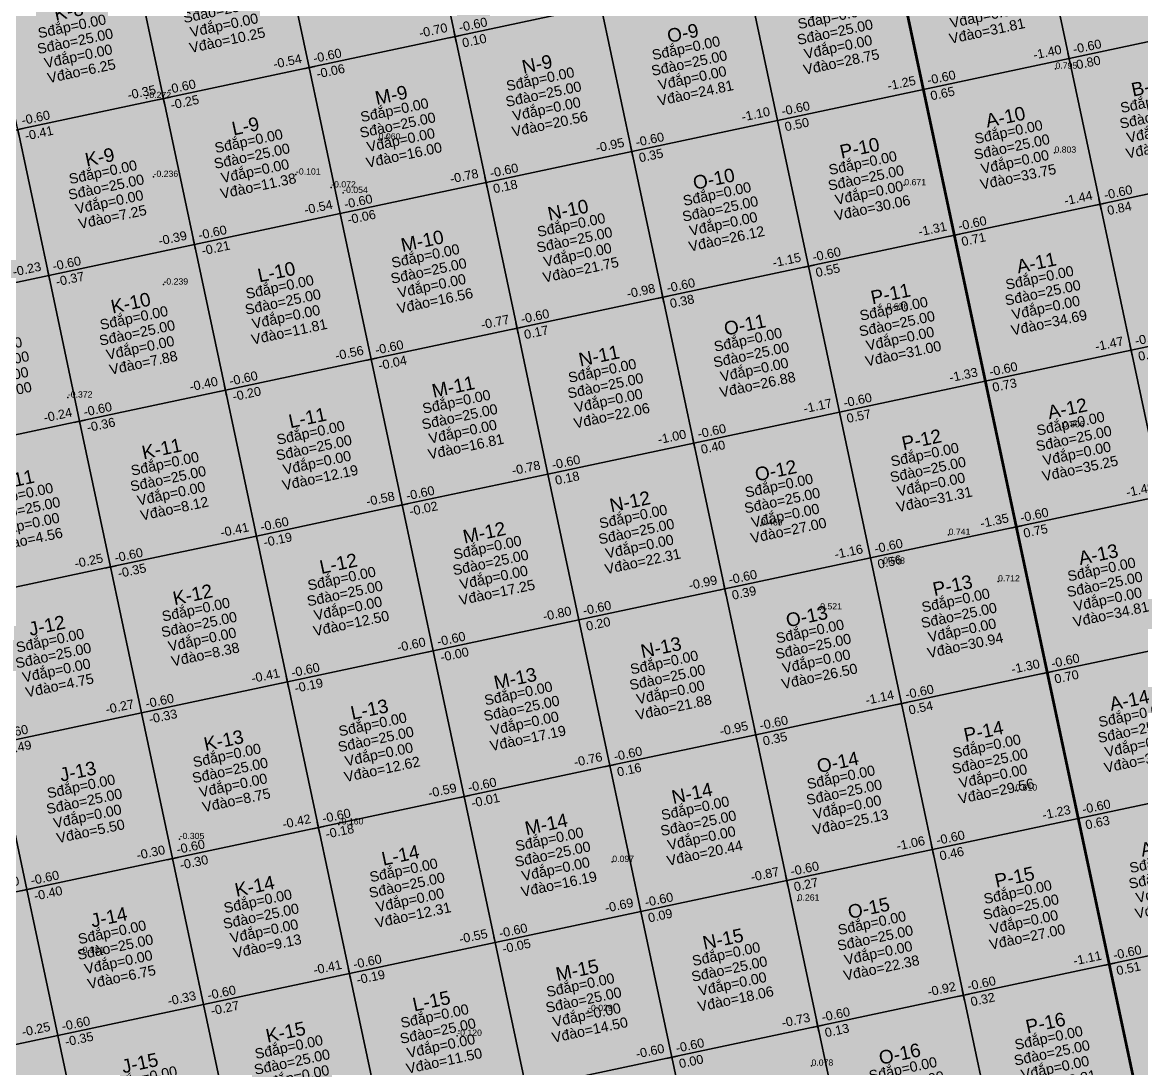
# Model space of a CAD drawing. Header units: metres. Extents: x 466 to 874, y 288 to 471.
# Drawn here: x 612.76 to 650.31, y 364 to 399.09 of the extents above; entities that cross this region are included whole.
import ezdxf
from ezdxf.enums import TextEntityAlignment as Align

# ---------------------------------------------------------------- set-up
doc = ezdxf.new("R2010")
doc.units = ezdxf.units.M
for name, color, linetype in [('SN-Dao', 1, 'Continuous'), ('SN-DiemDo', 9, 'Continuous'), ('SN-Luoi', 8, 'Continuous'), ('SN-Nut', 7, 'Continuous'), ('SN-O', 7, 'Continuous'), ('SN-RanhGioi', 1, 'Continuous')]:
    doc.layers.add(name, color=color, linetype=linetype)
doc.styles.add('SN', font='arial.ttf')

# ---------------------------------------------------------------- blocks, each defined once
blk = doc.blocks.new('SN_O')
at = {"color": 2, "style": 'SN'}
blk.add_attdef('TEN', text='', height=0.456, dxfattribs=at).set_placement((0, 1.026), align=Align.MIDDLE_CENTER)
at = {"color": 7, "style": 'SN'}
for tag, p in [('SDAP', (0, 0.513)), ('SDAO', (0, 0)), ('VDAP', (0, -0.513)), ('VDAO', (0, -1.026))]:
    blk.add_attdef(tag, text='', height=0.342, dxfattribs=at).set_placement(p, align=Align.MIDDLE_CENTER)
blk = doc.blocks.new('SN_NUT')
for p, q in [((-0.19, 0), (0.19, 0)), ((0, -0.19), (0, 0.19))]:
    blk.add_line(p, q)
at = {"color": 5, "style": 'SN'}
blk.add_attdef('CC', text='', height=0.304, dxfattribs=at).set_placement((-0.19, 0.114), align=Align.BOTTOM_RIGHT)
at = {"color": 1, "style": 'SN'}
blk.add_attdef('CDTK', (0.19, 0.114), '', height=0.304, dxfattribs=at)
at = {"color": 3, "style": 'SN'}
blk.add_attdef('CDTN', (0.19, -0.418), '', height=0.304, dxfattribs=at)

msp = doc.modelspace()

# ---------------------------------------------------------------- hatches: boundary and pattern name
at = {"layer": 'SN-Dao', "transparency": 33554534}
for points in [[(626.238, 403.508), (631.129, 404.548), (632.168, 399.657), (627.278, 398.618)], [(646.841, 402.776), (651.731, 403.815), (652.771, 398.925), (647.88, 397.885)], [(621.347, 402.469), (626.238, 403.508), (627.278, 398.618), (622.387, 397.578)], [(646.841, 402.776), (647.88, 397.885), (642.989, 396.845), (641.95, 401.736)], [(616.457, 401.429), (621.347, 402.469), (622.387, 397.578), (617.496, 396.538)], [(611.566, 400.39), (616.457, 401.429), (617.496, 396.538), (612.605, 395.499)], [(637.059, 400.697), (641.95, 401.736), (642.989, 396.845), (638.099, 395.806)], [(632.168, 399.657), (637.059, 400.697), (638.099, 395.806), (633.208, 394.766)], [(627.278, 398.618), (632.168, 399.657), (633.208, 394.766), (628.317, 393.727)], [(647.88, 397.885), (652.771, 398.925), (653.81, 394.034), (648.92, 392.994)], [(622.387, 397.578), (627.278, 398.618), (628.317, 393.727), (623.426, 392.687)], [(647.88, 397.885), (648.92, 392.994), (644.029, 391.955), (642.989, 396.845)], [(617.496, 396.538), (622.387, 397.578), (623.426, 392.687), (618.536, 391.648)], [(612.605, 395.499), (617.496, 396.538), (618.536, 391.648), (613.645, 390.608)], [(638.099, 395.806), (642.989, 396.845), (644.029, 391.955), (639.138, 390.915)], [(633.208, 394.766), (638.099, 395.806), (639.138, 390.915), (634.247, 389.876)], [(607.715, 394.459), (612.605, 395.499), (613.645, 390.608), (608.754, 389.569)], [(628.317, 393.727), (633.208, 394.766), (634.247, 389.876), (629.357, 388.836)], [(648.92, 392.994), (653.81, 394.034), (654.85, 389.143), (649.959, 388.104)], [(623.426, 392.687), (628.317, 393.727), (629.357, 388.836), (624.466, 387.796)], [(648.92, 392.994), (649.959, 388.104), (645.068, 387.064), (644.029, 391.955)], [(618.536, 391.648), (623.426, 392.687), (624.466, 387.796), (619.575, 386.757)], [(613.645, 390.608), (618.536, 391.648), (619.575, 386.757), (614.684, 385.717)], [(639.138, 390.915), (644.029, 391.955), (645.068, 387.064), (640.178, 386.024)], [(634.247, 389.876), (639.138, 390.915), (640.178, 386.024), (635.287, 384.985)], [(608.754, 389.569), (613.645, 390.608), (614.684, 385.717), (609.794, 384.678)], [(629.357, 388.836), (634.247, 389.876), (635.287, 384.985), (630.396, 383.945)], [(649.959, 388.104), (654.85, 389.143), (655.89, 384.252), (650.999, 383.213)], [(624.466, 387.796), (629.357, 388.836), (630.396, 383.945), (625.506, 382.906)], [(649.959, 388.104), (650.999, 383.213), (646.108, 382.173), (645.068, 387.064)], [(619.575, 386.757), (624.466, 387.796), (625.506, 382.906), (620.615, 381.866)], [(640.178, 386.024), (645.068, 387.064), (646.108, 382.173), (641.217, 381.134)], [(614.684, 385.717), (619.575, 386.757), (620.615, 381.866), (615.724, 380.827)], [(635.287, 384.985), (640.178, 386.024), (641.217, 381.134), (636.327, 380.094)], [(609.794, 384.678), (614.684, 385.717), (615.724, 380.827), (610.833, 379.787)], [(630.396, 383.945), (635.287, 384.985), (636.327, 380.094), (631.436, 379.055)], [(625.506, 382.906), (630.396, 383.945), (631.436, 379.055), (626.545, 378.015)], [(650.999, 383.213), (652.038, 378.322), (647.148, 377.283), (646.108, 382.173)], [(620.615, 381.866), (625.506, 382.906), (626.545, 378.015), (621.654, 376.975)], [(641.217, 381.134), (646.108, 382.173), (647.148, 377.283), (642.257, 376.243)], [(615.724, 380.827), (620.615, 381.866), (621.654, 376.975), (616.764, 375.936)], [(636.327, 380.094), (641.217, 381.134), (642.257, 376.243), (637.366, 375.203)], [(610.833, 379.787), (615.724, 380.827), (616.764, 375.936), (611.873, 374.896)], [(631.436, 379.055), (636.327, 380.094), (637.366, 375.203), (632.475, 374.164)], [(626.545, 378.015), (631.436, 379.055), (632.475, 374.164), (627.585, 373.124)], [(652.038, 378.322), (653.078, 373.431), (648.187, 372.392), (647.148, 377.283)], [(621.654, 376.975), (626.545, 378.015), (627.585, 373.124), (622.694, 372.085)], [(642.257, 376.243), (647.148, 377.283), (648.187, 372.392), (643.296, 371.352)], [(616.764, 375.936), (621.654, 376.975), (622.694, 372.085), (617.803, 371.045)], [(611.873, 374.896), (616.764, 375.936), (617.803, 371.045), (612.912, 370.006)], [(637.366, 375.203), (642.257, 376.243), (643.296, 371.352), (638.406, 370.313)], [(632.475, 374.164), (637.366, 375.203), (638.406, 370.313), (633.515, 369.273)], [(606.982, 373.857), (611.873, 374.896), (612.912, 370.006), (608.022, 368.966)], [(627.585, 373.124), (632.475, 374.164), (633.515, 369.273), (628.624, 368.234)], [(653.078, 373.431), (654.117, 368.541), (649.227, 367.501), (648.187, 372.392)], [(622.694, 372.085), (627.585, 373.124), (628.624, 368.234), (623.733, 367.194)], [(643.296, 371.352), (648.187, 372.392), (649.227, 367.501), (644.336, 366.461)], [(617.803, 371.045), (622.694, 372.085), (623.733, 367.194), (618.843, 366.154)], [(612.912, 370.006), (617.803, 371.045), (618.843, 366.154), (613.952, 365.115)], [(638.406, 370.313), (643.296, 371.352), (644.336, 366.461), (639.445, 365.422)], [(633.515, 369.273), (638.406, 370.313), (639.445, 365.422), (634.554, 364.382)], [(608.022, 368.966), (612.912, 370.006), (613.952, 365.115), (609.061, 364.075)], [(628.624, 368.234), (633.515, 369.273), (634.554, 364.382), (629.664, 363.343)], [(654.117, 368.541), (655.157, 363.65), (650.266, 362.61), (649.227, 367.501)], [(623.733, 367.194), (628.624, 368.234), (629.664, 363.343), (624.773, 362.303)], [(644.336, 366.461), (649.227, 367.501), (650.266, 362.61), (645.376, 361.571)], [(618.843, 366.154), (623.733, 367.194), (624.773, 362.303), (619.882, 361.264)], [(613.952, 365.115), (618.843, 366.154), (619.882, 361.264), (614.992, 360.224)], [(639.445, 365.422), (644.336, 366.461), (645.376, 361.571), (640.485, 360.531)], [(634.554, 364.382), (639.445, 365.422), (640.485, 360.531), (635.594, 359.492)], [(609.061, 364.075), (613.952, 365.115), (614.992, 360.224), (610.101, 359.185)], [(629.664, 363.343), (634.554, 364.382), (635.594, 359.492), (630.703, 358.452)]]:
    msp.add_hatch(color=1, dxfattribs=at).paths.add_polyline_path(points)

# ---------------------------------------------------------------- linework, layer by layer
at = {"layer": 'SN-DiemDo'}
for p in [(647.422, 397.539, 0.795), (616.925, 396.554, -0.272), (624.715, 395.166, 0.06), (647.388, 394.721, 0.803), (617.163, 393.912, -0.236), (621.941, 393.988, -0.101), (623.122, 393.557, -0.072), (642.35, 393.63, 0.671), (623.524, 393.371, -0.054), (617.495, 390.299, -0.239), (641.755, 389.468, 0.636), (614.287, 386.51, -0.372), (647.671, 385.514, 0.806), (637.536, 382.219, 0.469), (643.838, 381.906, 0.741), (641.64, 380.94, 0.568), (645.496, 380.343, 0.712), (639.528, 379.404, 0.521), (646.078, 373.328, 0.61), (623.376, 372.19, -0.16), (618.039, 371.701, -0.305), (632.553, 370.934, 0.097), (638.773, 369.639, 0.261), (614.685, 367.881, -0.321), (631.742, 365.934, -0.029), (627.352, 365.103, -0.12), (639.236, 364.1, 0.078)]:
    msp.add_point(p, dxfattribs=at)
at = {"layer": 'SN-Luoi'}
for points in [[(626.238, 403.508), (631.129, 404.548), (632.168, 399.657), (627.278, 398.618)], [(646.841, 402.776), (651.731, 403.815), (652.771, 398.925), (647.88, 397.885)], [(621.347, 402.469), (626.238, 403.508), (627.278, 398.618), (622.387, 397.578)], [(646.841, 402.776), (647.88, 397.885), (642.989, 396.845), (641.95, 401.736)], [(616.457, 401.429), (621.347, 402.469), (622.387, 397.578), (617.496, 396.538)], [(611.566, 400.39), (616.457, 401.429), (617.496, 396.538), (612.605, 395.499)], [(637.059, 400.697), (641.95, 401.736), (642.989, 396.845), (638.099, 395.806)], [(632.168, 399.657), (637.059, 400.697), (638.099, 395.806), (633.208, 394.766)], [(627.278, 398.618), (632.168, 399.657), (633.208, 394.766), (628.317, 393.727)], [(647.88, 397.885), (652.771, 398.925), (653.81, 394.034), (648.92, 392.994)], [(622.387, 397.578), (627.278, 398.618), (628.317, 393.727), (623.426, 392.687)], [(647.88, 397.885), (648.92, 392.994), (644.029, 391.955), (642.989, 396.845)], [(617.496, 396.538), (622.387, 397.578), (623.426, 392.687), (618.536, 391.648)], [(612.605, 395.499), (617.496, 396.538), (618.536, 391.648), (613.645, 390.608)], [(638.099, 395.806), (642.989, 396.845), (644.029, 391.955), (639.138, 390.915)], [(633.208, 394.766), (638.099, 395.806), (639.138, 390.915), (634.247, 389.876)], [(607.715, 394.459), (612.605, 395.499), (613.645, 390.608), (608.754, 389.569)], [(628.317, 393.727), (633.208, 394.766), (634.247, 389.876), (629.357, 388.836)], [(648.92, 392.994), (653.81, 394.034), (654.85, 389.143), (649.959, 388.104)], [(623.426, 392.687), (628.317, 393.727), (629.357, 388.836), (624.466, 387.796)], [(648.92, 392.994), (649.959, 388.104), (645.068, 387.064), (644.029, 391.955)], [(618.536, 391.648), (623.426, 392.687), (624.466, 387.796), (619.575, 386.757)], [(613.645, 390.608), (618.536, 391.648), (619.575, 386.757), (614.684, 385.717)], [(639.138, 390.915), (644.029, 391.955), (645.068, 387.064), (640.178, 386.024)], [(634.247, 389.876), (639.138, 390.915), (640.178, 386.024), (635.287, 384.985)], [(608.754, 389.569), (613.645, 390.608), (614.684, 385.717), (609.794, 384.678)], [(629.357, 388.836), (634.247, 389.876), (635.287, 384.985), (630.396, 383.945)], [(649.959, 388.104), (654.85, 389.143), (655.89, 384.252), (650.999, 383.213)], [(624.466, 387.796), (629.357, 388.836), (630.396, 383.945), (625.506, 382.906)], [(649.959, 388.104), (650.999, 383.213), (646.108, 382.173), (645.068, 387.064)], [(619.575, 386.757), (624.466, 387.796), (625.506, 382.906), (620.615, 381.866)], [(640.178, 386.024), (645.068, 387.064), (646.108, 382.173), (641.217, 381.134)], [(614.684, 385.717), (619.575, 386.757), (620.615, 381.866), (615.724, 380.827)], [(635.287, 384.985), (640.178, 386.024), (641.217, 381.134), (636.327, 380.094)], [(609.794, 384.678), (614.684, 385.717), (615.724, 380.827), (610.833, 379.787)], [(630.396, 383.945), (635.287, 384.985), (636.327, 380.094), (631.436, 379.055)], [(625.506, 382.906), (630.396, 383.945), (631.436, 379.055), (626.545, 378.015)], [(650.999, 383.213), (652.038, 378.322), (647.148, 377.283), (646.108, 382.173)], [(620.615, 381.866), (625.506, 382.906), (626.545, 378.015), (621.654, 376.975)], [(641.217, 381.134), (646.108, 382.173), (647.148, 377.283), (642.257, 376.243)], [(615.724, 380.827), (620.615, 381.866), (621.654, 376.975), (616.764, 375.936)], [(636.327, 380.094), (641.217, 381.134), (642.257, 376.243), (637.366, 375.203)], [(610.833, 379.787), (615.724, 380.827), (616.764, 375.936), (611.873, 374.896)], [(631.436, 379.055), (636.327, 380.094), (637.366, 375.203), (632.475, 374.164)], [(626.545, 378.015), (631.436, 379.055), (632.475, 374.164), (627.585, 373.124)], [(652.038, 378.322), (653.078, 373.431), (648.187, 372.392), (647.148, 377.283)], [(621.654, 376.975), (626.545, 378.015), (627.585, 373.124), (622.694, 372.085)], [(642.257, 376.243), (647.148, 377.283), (648.187, 372.392), (643.296, 371.352)], [(616.764, 375.936), (621.654, 376.975), (622.694, 372.085), (617.803, 371.045)], [(611.873, 374.896), (616.764, 375.936), (617.803, 371.045), (612.912, 370.006)], [(637.366, 375.203), (642.257, 376.243), (643.296, 371.352), (638.406, 370.313)], [(632.475, 374.164), (637.366, 375.203), (638.406, 370.313), (633.515, 369.273)], [(606.982, 373.857), (611.873, 374.896), (612.912, 370.006), (608.022, 368.966)], [(627.585, 373.124), (632.475, 374.164), (633.515, 369.273), (628.624, 368.234)], [(653.078, 373.431), (654.117, 368.541), (649.227, 367.501), (648.187, 372.392)], [(622.694, 372.085), (627.585, 373.124), (628.624, 368.234), (623.733, 367.194)], [(643.296, 371.352), (648.187, 372.392), (649.227, 367.501), (644.336, 366.461)], [(617.803, 371.045), (622.694, 372.085), (623.733, 367.194), (618.843, 366.154)], [(612.912, 370.006), (617.803, 371.045), (618.843, 366.154), (613.952, 365.115)], [(638.406, 370.313), (643.296, 371.352), (644.336, 366.461), (639.445, 365.422)], [(633.515, 369.273), (638.406, 370.313), (639.445, 365.422), (634.554, 364.382)], [(608.022, 368.966), (612.912, 370.006), (613.952, 365.115), (609.061, 364.075)], [(628.624, 368.234), (633.515, 369.273), (634.554, 364.382), (629.664, 363.343)], [(654.117, 368.541), (655.157, 363.65), (650.266, 362.61), (649.227, 367.501)], [(623.733, 367.194), (628.624, 368.234), (629.664, 363.343), (624.773, 362.303)], [(644.336, 366.461), (649.227, 367.501), (650.266, 362.61), (645.376, 361.571)], [(618.843, 366.154), (623.733, 367.194), (624.773, 362.303), (619.882, 361.264)], [(613.952, 365.115), (618.843, 366.154), (619.882, 361.264), (614.992, 360.224)], [(639.445, 365.422), (644.336, 366.461), (645.376, 361.571), (640.485, 360.531)], [(634.554, 364.382), (639.445, 365.422), (640.485, 360.531), (635.594, 359.492)], [(609.061, 364.075), (613.952, 365.115), (614.992, 360.224), (610.101, 359.185)], [(629.664, 363.343), (634.554, 364.382), (635.594, 359.492), (630.703, 358.452)]]:
    msp.add_lwpolyline(points, close=True, dxfattribs=at)
at = {"layer": 'SN-RanhGioi', "const_width": 0.095}
for points in [[(711.885, 457.495), (734.755, 349.899), (656.504, 333.266), (633.633, 440.862)], [(633.633, 440.862), (656.504, 333.266), (578.252, 316.633), (555.382, 424.229)]]:
    msp.add_lwpolyline(points, close=True, dxfattribs=at)

# ---------------------------------------------------------------- block references
at = {"layer": 'SN-Nut'}
for p, rotation, values in [((627.278, 398.618), 12.00000000000384, {'CDTK': '-0.60', 'CDTN': '0.10', 'CC': '-0.70'}), ((647.88, 397.885), 12.00000000000403, {'CDTK': '-0.60', 'CDTN': '0.80', 'CC': '-1.40'}), ((622.387, 397.578), 12.00000000000384, {'CDTK': '-0.60', 'CDTN': '-0.06', 'CC': '-0.54'}), ((642.989, 396.845), 12.00000000000384, {'CDTK': '-0.60', 'CDTN': '0.65', 'CC': '-1.25'}), ((642.989, 396.845), 12.00000000000403, {'CDTK': '-0.60', 'CDTN': '0.65', 'CC': '-1.25'}), ((617.496, 396.538), 12.00000000000384, {'CDTK': '-0.60', 'CDTN': '-0.25', 'CC': '-0.35'}), ((638.099, 395.806), 12.00000000000384, {'CDTK': '-0.60', 'CDTN': '0.50', 'CC': '-1.10'}), ((612.605, 395.499), 12.00000000000384, {'CDTK': '-0.60', 'CDTN': '-0.41', 'CC': '-0.19'}), ((633.208, 394.766), 12.00000000000384, {'CDTK': '-0.60', 'CDTN': '0.35', 'CC': '-0.95'}), ((628.317, 393.727), 12.00000000000384, {'CDTK': '-0.60', 'CDTN': '0.18', 'CC': '-0.78'}), ((648.92, 392.994), 12.00000000000403, {'CDTK': '-0.60', 'CDTN': '0.84', 'CC': '-1.44'}), ((623.426, 392.687), 12.00000000000384, {'CDTK': '-0.60', 'CDTN': '-0.06', 'CC': '-0.54'}), ((644.029, 391.955), 12.00000000000384, {'CDTK': '-0.60', 'CDTN': '0.71', 'CC': '-1.31'}), ((644.029, 391.955), 12.00000000000403, {'CDTK': '-0.60', 'CDTN': '0.71', 'CC': '-1.31'}), ((618.536, 391.648), 12.00000000000384, {'CDTK': '-0.60', 'CDTN': '-0.21', 'CC': '-0.39'}), ((639.138, 390.915), 12.00000000000384, {'CDTK': '-0.60', 'CDTN': '0.55', 'CC': '-1.15'}), ((613.645, 390.608), 12.00000000000384, {'CDTK': '-0.60', 'CDTN': '-0.37', 'CC': '-0.23'}), ((634.247, 389.876), 12.00000000000384, {'CDTK': '-0.60', 'CDTN': '0.38', 'CC': '-0.98'}), ((629.357, 388.836), 12.00000000000384, {'CDTK': '-0.60', 'CDTN': '0.17', 'CC': '-0.77'}), ((649.959, 388.104), 12.00000000000403, {'CDTK': '-0.60', 'CDTN': '0.87', 'CC': '-1.47'}), ((624.466, 387.796), 12.00000000000384, {'CDTK': '-0.60', 'CDTN': '-0.04', 'CC': '-0.56'}), ((645.068, 387.064), 12.00000000000384, {'CDTK': '-0.60', 'CDTN': '0.73', 'CC': '-1.33'}), ((645.068, 387.064), 12.00000000000403, {'CDTK': '-0.60', 'CDTN': '0.73', 'CC': '-1.33'}), ((619.575, 386.757), 12.00000000000384, {'CDTK': '-0.60', 'CDTN': '-0.20', 'CC': '-0.40'}), ((640.178, 386.024), 12.00000000000384, {'CDTK': '-0.60', 'CDTN': '0.57', 'CC': '-1.17'}), ((614.684, 385.717), 12.00000000000384, {'CDTK': '-0.60', 'CDTN': '-0.36', 'CC': '-0.24'}), ((635.287, 384.985), 12.00000000000384, {'CDTK': '-0.60', 'CDTN': '0.40', 'CC': '-1.00'}), ((630.396, 383.945), 12.00000000000384, {'CDTK': '-0.60', 'CDTN': '0.18', 'CC': '-0.78'}), ((650.999, 383.213), 12.00000000000403, {'CDTK': '-0.60', 'CDTN': '0.89', 'CC': '-1.49'}), ((625.506, 382.906), 12.00000000000384, {'CDTK': '-0.60', 'CDTN': '-0.02', 'CC': '-0.58'}), ((646.108, 382.173), 12.00000000000384, {'CDTK': '-0.60', 'CDTN': '0.75', 'CC': '-1.35'}), ((646.108, 382.173), 12.00000000000403, {'CDTK': '-0.60', 'CDTN': '0.75', 'CC': '-1.35'}), ((620.615, 381.866), 12.00000000000384, {'CDTK': '-0.60', 'CDTN': '-0.19', 'CC': '-0.41'}), ((641.217, 381.134), 12.00000000000384, {'CDTK': '-0.60', 'CDTN': '0.56', 'CC': '-1.16'}), ((615.724, 380.827), 12.00000000000384, {'CDTK': '-0.60', 'CDTN': '-0.35', 'CC': '-0.25'}), ((636.327, 380.094), 12.00000000000384, {'CDTK': '-0.60', 'CDTN': '0.39', 'CC': '-0.99'}), ((631.436, 379.055), 12.00000000000384, {'CDTK': '-0.60', 'CDTN': '0.20', 'CC': '-0.80'}), ((626.545, 378.015), 12.00000000000384, {'CDTK': '-0.60', 'CDTN': '-0.00', 'CC': '-0.60'}), ((647.148, 377.283), 12.00000000000384, {'CDTK': '-0.60', 'CDTN': '0.70', 'CC': '-1.30'}), ((647.148, 377.283), 12.00000000000403, {'CDTK': '-0.60', 'CDTN': '0.70', 'CC': '-1.30'}), ((621.654, 376.975), 12.00000000000384, {'CDTK': '-0.60', 'CDTN': '-0.19', 'CC': '-0.41'}), ((642.257, 376.243), 12.00000000000384, {'CDTK': '-0.60', 'CDTN': '0.54', 'CC': '-1.14'}), ((616.764, 375.936), 12.00000000000384, {'CDTK': '-0.60', 'CDTN': '-0.33', 'CC': '-0.27'}), ((611.873, 374.896), 12.00000000000384, {'CDTK': '-0.60', 'CDTN': '-0.49', 'CC': '-0.11'}), ((637.366, 375.203), 12.00000000000384, {'CDTK': '-0.60', 'CDTN': '0.35', 'CC': '-0.95'}), ((632.475, 374.164), 12.00000000000384, {'CDTK': '-0.60', 'CDTN': '0.16', 'CC': '-0.76'}), ((627.585, 373.124), 12.00000000000384, {'CDTK': '-0.60', 'CDTN': '-0.01', 'CC': '-0.59'}), ((648.187, 372.392), 12.00000000000384, {'CDTK': '-0.60', 'CDTN': '0.63', 'CC': '-1.23'}), ((648.187, 372.392), 12.00000000000403, {'CDTK': '-0.60', 'CDTN': '0.63', 'CC': '-1.23'}), ((622.694, 372.085), 12.00000000000384, {'CDTK': '-0.60', 'CDTN': '-0.18', 'CC': '-0.42'}), ((643.296, 371.352), 12.00000000000384, {'CDTK': '-0.60', 'CDTN': '0.46', 'CC': '-1.06'}), ((617.803, 371.045), 12.00000000000384, {'CDTK': '-0.60', 'CDTN': '-0.30', 'CC': '-0.30'}), ((612.912, 370.006), 12.00000000000384, {'CDTK': '-0.60', 'CDTN': '-0.40', 'CC': '-0.20'}), ((638.406, 370.313), 12.00000000000384, {'CDTK': '-0.60', 'CDTN': '0.27', 'CC': '-0.87'}), ((633.515, 369.273), 12.00000000000384, {'CDTK': '-0.60', 'CDTN': '0.09', 'CC': '-0.69'}), ((628.624, 368.234), 12.00000000000384, {'CDTK': '-0.60', 'CDTN': '-0.05', 'CC': '-0.55'}), ((649.227, 367.501), 12.00000000000384, {'CDTK': '-0.60', 'CDTN': '0.51', 'CC': '-1.11'}), ((649.227, 367.501), 12.00000000000403, {'CDTK': '-0.60', 'CDTN': '0.51', 'CC': '-1.11'}), ((623.733, 367.194), 12.00000000000384, {'CDTK': '-0.60', 'CDTN': '-0.19', 'CC': '-0.41'}), ((644.336, 366.461), 12.00000000000384, {'CDTK': '-0.60', 'CDTN': '0.32', 'CC': '-0.92'}), ((618.843, 366.154), 12.00000000000384, {'CDTK': '-0.60', 'CDTN': '-0.27', 'CC': '-0.33'}), ((613.952, 365.115), 12.00000000000384, {'CDTK': '-0.60', 'CDTN': '-0.35', 'CC': '-0.25'}), ((639.445, 365.422), 12.00000000000384, {'CDTK': '-0.60', 'CDTN': '0.13', 'CC': '-0.73'}), ((634.554, 364.382), 12.00000000000384, {'CDTK': '-0.60', 'CDTN': '0.00', 'CC': '-0.60'})]:
    msp.add_blockref('SN_NUT', p, dxfattribs=dict(at, rotation=rotation)).add_auto_attribs(values)
at = {"layer": 'SN-O'}
for p, rotation, values in [((644.915, 399.811), 12.00000000000403, {'TEN': 'A-9', 'SDAP': 'Sđắp=0.00', 'SDAO': 'Sđào=25.00', 'VDAP': 'Vđắp=0.00', 'VDAO': 'Vđào=31.81'}), ((619.422, 399.504), 12.00000000000384, {'TEN': 'L-8', 'SDAP': 'Sđắp=0.00', 'SDAO': 'Sđào=25.00', 'VDAP': 'Vđắp=0.00', 'VDAO': 'Vđào=10.25'}), ((640.024, 398.771), 12.00000000000384, {'TEN': 'P-9', 'SDAP': 'Sđắp=0.00', 'SDAO': 'Sđào=25.00', 'VDAP': 'Vđắp=0.00', 'VDAO': 'Vđào=28.75'}), ((614.531, 398.464), 12.00000000000384, {'TEN': 'K-8', 'SDAP': 'Sđắp=0.00', 'SDAO': 'Sđào=25.00', 'VDAP': 'Vđắp=0.00', 'VDAO': 'Vđào=6.25'}), ((635.133, 397.731), 12.00000000000384, {'TEN': 'O-9', 'SDAP': 'Sđắp=0.00', 'SDAO': 'Sđào=25.00', 'VDAP': 'Vđắp=0.00', 'VDAO': 'Vđào=24.81'}), ((630.243, 396.692), 12.00000000000384, {'TEN': 'N-9', 'SDAP': 'Sđắp=0.00', 'SDAO': 'Sđào=25.00', 'VDAP': 'Vđắp=0.00', 'VDAO': 'Vđào=20.56'}), ((650.845, 395.959), 12.00000000000403, {'TEN': 'B-10', 'SDAP': 'Sđắp=0.00', 'SDAO': 'Sđào=25.00', 'VDAP': 'Vđắp=0.00', 'VDAO': 'Vđào=36.69'}), ((625.352, 395.652), 12.00000000000384, {'TEN': 'M-9', 'SDAP': 'Sđắp=0.00', 'SDAO': 'Sđào=25.00', 'VDAP': 'Vđắp=0.00', 'VDAO': 'Vđào=16.00'}), ((645.955, 394.92), 12.00000000000403, {'TEN': 'A-10', 'SDAP': 'Sđắp=0.00', 'SDAO': 'Sđào=25.00', 'VDAP': 'Vđắp=0.00', 'VDAO': 'Vđào=33.75'}), ((620.461, 394.613), 12.00000000000384, {'TEN': 'L-9', 'SDAP': 'Sđắp=0.00', 'SDAO': 'Sđào=25.00', 'VDAP': 'Vđắp=0.00', 'VDAO': 'Vđào=11.38'}), ((641.064, 393.88), 12.00000000000384, {'TEN': 'P-10', 'SDAP': 'Sđắp=0.00', 'SDAO': 'Sđào=25.00', 'VDAP': 'Vđắp=0.00', 'VDAO': 'Vđào=30.06'}), ((615.571, 393.573), 12.00000000000384, {'TEN': 'K-9', 'SDAP': 'Sđắp=0.00', 'SDAO': 'Sđào=25.00', 'VDAP': 'Vđắp=0.00', 'VDAO': 'Vđào=7.25'}), ((636.173, 392.841), 12.00000000000384, {'TEN': 'O-10', 'SDAP': 'Sđắp=0.00', 'SDAO': 'Sđào=25.00', 'VDAP': 'Vđắp=0.00', 'VDAO': 'Vđào=26.12'}), ((631.282, 391.801), 12.00000000000384, {'TEN': 'N-10', 'SDAP': 'Sđắp=0.00', 'SDAO': 'Sđào=25.00', 'VDAP': 'Vđắp=0.00', 'VDAO': 'Vđào=21.75'}), ((626.392, 390.762), 12.00000000000384, {'TEN': 'M-10', 'SDAP': 'Sđắp=0.00', 'SDAO': 'Sđào=25.00', 'VDAP': 'Vđắp=0.00', 'VDAO': 'Vđào=16.56'}), ((646.994, 390.029), 12.00000000000403, {'TEN': 'A-11', 'SDAP': 'Sđắp=0.00', 'SDAO': 'Sđào=25.00', 'VDAP': 'Vđắp=0.00', 'VDAO': 'Vđào=34.69'}), ((621.501, 389.722), 12.00000000000384, {'TEN': 'L-10', 'SDAP': 'Sđắp=0.00', 'SDAO': 'Sđào=25.00', 'VDAP': 'Vđắp=0.00', 'VDAO': 'Vđào=11.81'}), ((642.103, 388.99), 12.00000000000384, {'TEN': 'P-11', 'SDAP': 'Sđắp=0.00', 'SDAO': 'Sđào=25.00', 'VDAP': 'Vđắp=0.00', 'VDAO': 'Vđào=31.00'}), ((616.61, 388.683), 12.00000000000384, {'TEN': 'K-10', 'SDAP': 'Sđắp=0.00', 'SDAO': 'Sđào=25.00', 'VDAP': 'Vđắp=0.00', 'VDAO': 'Vđào=7.88'}), ((637.213, 387.95), 12.00000000000384, {'TEN': 'O-11', 'SDAP': 'Sđắp=0.00', 'SDAO': 'Sđào=25.00', 'VDAP': 'Vđắp=0.00', 'VDAO': 'Vđào=26.88'}), ((611.719, 387.643), 12.00000000000384, {'TEN': 'J-10', 'SDAP': 'Sđắp=0.00', 'SDAO': 'Sđào=25.00', 'VDAP': 'Vđắp=0.00', 'VDAO': 'Vđào=4.00'}), ((632.322, 386.91), 12.00000000000384, {'TEN': 'N-11', 'SDAP': 'Sđắp=0.00', 'SDAO': 'Sđào=25.00', 'VDAP': 'Vđắp=0.00', 'VDAO': 'Vđào=22.06'}), ((627.431, 385.871), 12.00000000000384, {'TEN': 'M-11', 'SDAP': 'Sđắp=0.00', 'SDAO': 'Sđào=25.00', 'VDAP': 'Vđắp=0.00', 'VDAO': 'Vđào=16.81'}), ((648.034, 385.138), 12.00000000000403, {'TEN': 'A-12', 'SDAP': 'Sđắp=0.00', 'SDAO': 'Sđào=25.00', 'VDAP': 'Vđắp=0.00', 'VDAO': 'Vđào=35.25'}), ((622.54, 384.831), 12.00000000000384, {'TEN': 'L-11', 'SDAP': 'Sđắp=0.00', 'SDAO': 'Sđào=25.00', 'VDAP': 'Vđắp=0.00', 'VDAO': 'Vđào=12.19'}), ((643.143, 384.099), 12.00000000000384, {'TEN': 'P-12', 'SDAP': 'Sđắp=0.00', 'SDAO': 'Sđào=25.00', 'VDAP': 'Vđắp=0.00', 'VDAO': 'Vđào=31.31'}), ((617.65, 383.792), 12.00000000000384, {'TEN': 'K-11', 'SDAP': 'Sđắp=0.00', 'SDAO': 'Sđào=25.00', 'VDAP': 'Vđắp=0.00', 'VDAO': 'Vđào=8.12'}), ((638.252, 383.059), 12.00000000000384, {'TEN': 'O-12', 'SDAP': 'Sđắp=0.00', 'SDAO': 'Sđào=25.00', 'VDAP': 'Vđắp=0.00', 'VDAO': 'Vđào=27.00'}), ((612.759, 382.752), 12.00000000000384, {'TEN': 'J-11', 'SDAP': 'Sđắp=0.00', 'SDAO': 'Sđào=25.00', 'VDAP': 'Vđắp=0.00', 'VDAO': 'Vđào=4.56'}), ((633.361, 382.02), 12.00000000000384, {'TEN': 'N-12', 'SDAP': 'Sđắp=0.00', 'SDAO': 'Sđào=25.00', 'VDAP': 'Vđắp=0.00', 'VDAO': 'Vđào=22.31'}), ((628.471, 380.98), 12.00000000000384, {'TEN': 'M-12', 'SDAP': 'Sđắp=0.00', 'SDAO': 'Sđào=25.00', 'VDAP': 'Vđắp=0.00', 'VDAO': 'Vđào=17.25'}), ((649.073, 380.248), 12.00000000000403, {'TEN': 'A-13', 'SDAP': 'Sđắp=0.00', 'SDAO': 'Sđào=25.00', 'VDAP': 'Vđắp=0.00', 'VDAO': 'Vđào=34.81'}), ((623.58, 379.941), 12.00000000000384, {'TEN': 'L-12', 'SDAP': 'Sđắp=0.00', 'SDAO': 'Sđào=25.00', 'VDAP': 'Vđắp=0.00', 'VDAO': 'Vđào=12.50'}), ((644.182, 379.208), 12.00000000000384, {'TEN': 'P-13', 'SDAP': 'Sđắp=0.00', 'SDAO': 'Sđào=25.00', 'VDAP': 'Vđắp=0.00', 'VDAO': 'Vđào=30.94'}), ((618.689, 378.901), 12.00000000000384, {'TEN': 'K-12', 'SDAP': 'Sđắp=0.00', 'SDAO': 'Sđào=25.00', 'VDAP': 'Vđắp=0.00', 'VDAO': 'Vđào=8.38'}), ((639.292, 378.169), 12.00000000000384, {'TEN': 'O-13', 'SDAP': 'Sđắp=0.00', 'SDAO': 'Sđào=25.00', 'VDAP': 'Vđắp=0.00', 'VDAO': 'Vđào=26.50'}), ((613.798, 377.861), 12.00000000000384, {'TEN': 'J-12', 'SDAP': 'Sđắp=0.00', 'SDAO': 'Sđào=25.00', 'VDAP': 'Vđắp=0.00', 'VDAO': 'Vđào=4.75'}), ((634.401, 377.129), 12.00000000000384, {'TEN': 'N-13', 'SDAP': 'Sđắp=0.00', 'SDAO': 'Sđào=25.00', 'VDAP': 'Vđắp=0.00', 'VDAO': 'Vđào=21.88'}), ((629.51, 376.089), 12.00000000000384, {'TEN': 'M-13', 'SDAP': 'Sđắp=0.00', 'SDAO': 'Sđào=25.00', 'VDAP': 'Vđắp=0.00', 'VDAO': 'Vđào=17.19'}), ((650.113, 375.357), 12.00000000000403, {'TEN': 'A-14', 'SDAP': 'Sđắp=0.00', 'SDAO': 'Sđào=25.00', 'VDAP': 'Vđắp=0.00', 'VDAO': 'Vđào=33.12'}), ((624.619, 375.05), 12.00000000000384, {'TEN': 'L-13', 'SDAP': 'Sđắp=0.00', 'SDAO': 'Sđào=25.00', 'VDAP': 'Vđắp=0.00', 'VDAO': 'Vđào=12.62'}), ((645.222, 374.317), 12.00000000000384, {'TEN': 'P-14', 'SDAP': 'Sđắp=0.00', 'SDAO': 'Sđào=25.00', 'VDAP': 'Vđắp=0.00', 'VDAO': 'Vđào=29.56'}), ((619.729, 374.01), 12.00000000000384, {'TEN': 'K-13', 'SDAP': 'Sđắp=0.00', 'SDAO': 'Sđào=25.00', 'VDAP': 'Vđắp=0.00', 'VDAO': 'Vđào=8.75'}), ((640.331, 373.278), 12.00000000000384, {'TEN': 'O-14', 'SDAP': 'Sđắp=0.00', 'SDAO': 'Sđào=25.00', 'VDAP': 'Vđắp=0.00', 'VDAO': 'Vđào=25.13'}), ((614.838, 372.971), 12.00000000000384, {'TEN': 'J-13', 'SDAP': 'Sđắp=0.00', 'SDAO': 'Sđào=25.00', 'VDAP': 'Vđắp=0.00', 'VDAO': 'Vđào=5.50'}), ((635.441, 372.238), 12.00000000000384, {'TEN': 'N-14', 'SDAP': 'Sđắp=0.00', 'SDAO': 'Sđào=25.00', 'VDAP': 'Vđắp=0.00', 'VDAO': 'Vđào=20.44'}), ((630.55, 371.199), 12.00000000000384, {'TEN': 'M-14', 'SDAP': 'Sđắp=0.00', 'SDAO': 'Sđào=25.00', 'VDAP': 'Vđắp=0.00', 'VDAO': 'Vđào=16.19'}), ((651.152, 370.466), 12.00000000000403, {'TEN': 'A-15', 'SDAP': 'Sđắp=0.00', 'SDAO': 'Sđào=25.00', 'VDAP': 'Vđắp=0.00', 'VDAO': 'Vđào=30.75'}), ((625.659, 370.159), 12.00000000000384, {'TEN': 'L-14', 'SDAP': 'Sđắp=0.00', 'SDAO': 'Sđào=25.00', 'VDAP': 'Vđắp=0.00', 'VDAO': 'Vđào=12.31'}), ((646.262, 369.427), 12.00000000000384, {'TEN': 'P-15', 'SDAP': 'Sđắp=0.00', 'SDAO': 'Sđào=25.00', 'VDAP': 'Vđắp=0.00', 'VDAO': 'Vđào=27.00'}), ((620.768, 369.12), 12.00000000000384, {'TEN': 'K-14', 'SDAP': 'Sđắp=0.00', 'SDAO': 'Sđào=25.00', 'VDAP': 'Vđắp=0.00', 'VDAO': 'Vđào=9.13'}), ((641.371, 368.387), 12.00000000000384, {'TEN': 'O-15', 'SDAP': 'Sđắp=0.00', 'SDAO': 'Sđào=25.00', 'VDAP': 'Vđắp=0.00', 'VDAO': 'Vđào=22.38'}), ((615.878, 368.08), 12.00000000000384, {'TEN': 'J-14', 'SDAP': 'Sđắp=0.00', 'SDAO': 'Sđào=25.00', 'VDAP': 'Vđắp=0.00', 'VDAO': 'Vđào=6.75'}), ((636.48, 367.348), 12.00000000000384, {'TEN': 'N-15', 'SDAP': 'Sđắp=0.00', 'SDAO': 'Sđào=25.00', 'VDAP': 'Vđắp=0.00', 'VDAO': 'Vđào=18.06'}), ((631.589, 366.308), 12.00000000000384, {'TEN': 'M-15', 'SDAP': 'Sđắp=0.00', 'SDAO': 'Sđào=25.00', 'VDAP': 'Vđắp=0.00', 'VDAO': 'Vđào=14.50'}), ((626.699, 365.268), 12.00000000000384, {'TEN': 'L-15', 'SDAP': 'Sđắp=0.00', 'SDAO': 'Sđào=25.00', 'VDAP': 'Vđắp=0.00', 'VDAO': 'Vđào=11.50'}), ((647.301, 364.536), 12.00000000000384, {'TEN': 'P-16', 'SDAP': 'Sđắp=0.00', 'SDAO': 'Sđào=25.00', 'VDAP': 'Vđắp=0.00', 'VDAO': 'Vđào=23.31'}), ((621.808, 364.229), 12.00000000000384, {'TEN': 'K-15', 'SDAP': 'Sđắp=0.00', 'SDAO': 'Sđào=25.00', 'VDAP': 'Vđắp=0.00', 'VDAO': 'Vđào=8.94'}), ((642.41, 363.496), 12.00000000000384, {'TEN': 'O-16', 'SDAP': 'Sđắp=0.00', 'SDAO': 'Sđào=25.00', 'VDAP': 'Vđắp=0.00', 'VDAO': 'Vđào=18.81'}), ((616.917, 363.189), 12.00000000000384, {'TEN': 'J-15', 'SDAP': 'Sđắp=0.00', 'SDAO': 'Sđào=25.00', 'VDAP': 'Vđắp=0.00', 'VDAO': 'Vđào=7.00'})]:
    msp.add_blockref('SN_O', p, dxfattribs=dict(at, rotation=rotation)).add_auto_attribs(values)

# ---------------------------------------------------------------- texts
at = {"layer": 'SN-DiemDo', "style": 'SN'}
for s, p in [('0.795', (647.422, 397.539)), ('-0.272', (616.925, 396.554)), ('0.060', (624.715, 395.166)), ('0.803', (647.388, 394.721)), ('-0.236', (617.163, 393.912)), ('-0.101', (621.941, 393.988)), ('-0.072', (623.122, 393.557)), ('-0.054', (623.524, 393.371)), ('0.671', (642.35, 393.63)), ('-0.239', (617.495, 390.299)), ('0.636', (641.755, 389.468)), ('-0.372', (614.287, 386.51)), ('0.806', (647.671, 385.514)), ('0.469', (637.536, 382.219)), ('0.741', (643.838, 381.906)), ('0.568', (641.64, 380.94)), ('0.712', (645.496, 380.343)), ('0.521', (639.528, 379.404)), ('0.610', (646.078, 373.328)), ('-0.160', (623.376, 372.19)), ('-0.305', (618.039, 371.701)), ('0.097', (632.553, 370.934)), ('0.261', (638.773, 369.639)), ('-0.321', (614.685, 367.881)), ('-0.029', (631.742, 365.934)), ('-0.120', (627.352, 365.103)), ('0.078', (639.236, 364.1))]:
    msp.add_text(s, height=0.209, dxfattribs=at).set_placement(p)

doc.saveas('drawing.dxf')
